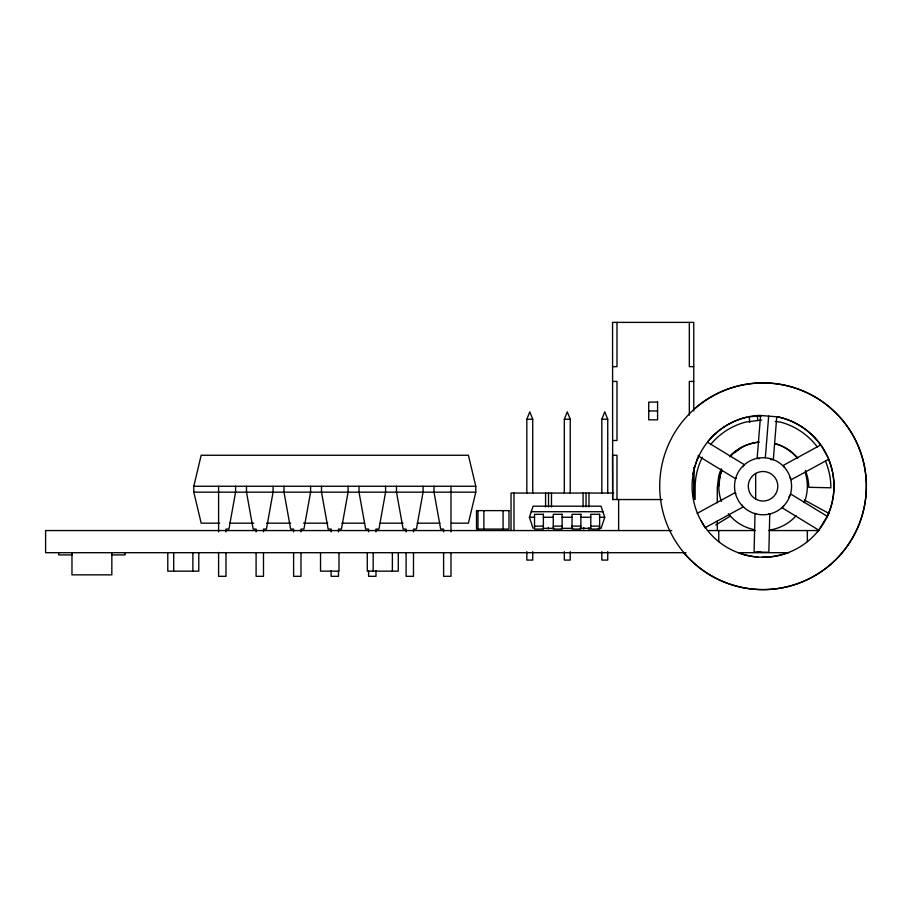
<?xml version="1.0" encoding="UTF-8"?>
<svg xmlns="http://www.w3.org/2000/svg" width="912" height="912" viewBox="0 0 912 912"><rect width="100%" height="100%" fill="white"/><g stroke="black" fill="none" stroke-linecap="round" stroke-linejoin="round"><path stroke-width="1.37" d="M760.574 415.484L757.131 458.428L759.502 458.611M765.339 457.687L768.668 416.134M776.762 416.784L773.319 459.716L770.948 459.534M718.759 486.256L720.275 474.799L721.745 471.242M219.655 523.169L201.176 523.169L193.8 492.161L193.8 486.256L201.176 455.259L468.403 455.259L475.79 486.256L475.79 492.161L468.403 523.169L451.349 523.169M533.075 528.333L529.427 517.264L533.075 506.194L601.065 506.194L604.724 517.264L601.065 528.333L598.238 528.333M526.828 493.05L526.828 419.235L529.781 411.848L532.733 419.235L532.733 493.05M564.323 493.05L564.323 419.235L567.275 411.848L570.228 419.235L570.228 493.05M601.829 493.05L601.829 419.235L604.781 411.848L607.734 419.235L607.734 493.05M697.235 458.93L697.623 458.212M826.922 516.99L827.731 515.497M828.358 514.357L828.746 513.638M735.824 478.526L736.258 477.831M743.029 466.727L744.295 464.653L707.849 442.423M783.682 505.704L782.325 507.916L818.748 530.146M788.8 497.302L790.784 494.065L827.207 516.295L820.105 527.934M818.942 529.838L819.398 529.085M734.787 452.591L740.909 447.906M715.772 524.97L730.341 516.078M819.854 445.432L783.419 465.314L784.571 467.423M697.144 513.376L735.175 492.628L735.71 493.597L735.311 492.879M828.917 459.158L791.263 479.701L790.111 477.592M704.999 527.763L743.029 507.015L741.878 504.917M761.645 420.033L745.549 422.096A67.853 67.853 0 0 0 710.516 444.657M749.447 416.773L761.406 415.815M757.188 552.296L760.882 552.216M612.556 366.67L616.991 366.67L616.991 322.381M693.758 366.67L689.335 366.67L689.335 322.381M612.556 381.433L616.991 381.433L616.991 440.496L612.556 440.496M693.758 381.433L689.335 381.433L689.335 415.188M648.728 410.97L657.586 410.97M526.828 419.235L532.733 419.235M564.323 419.235L570.228 419.235M601.829 419.235L607.734 419.235M193.8 486.256L475.79 486.256M193.8 492.161L475.79 492.161M613.708 493.05L511.028 493.05L511.028 530.556M616.991 499.548L616.991 455.259L612.556 455.259L612.67 499.548L662.192 499.548M531.251 511.723L602.9 511.723M529.427 517.264L534.523 517.264M543.381 517.264L553.265 517.264M562.123 517.264L572.018 517.264M580.876 517.264L590.771 517.264M599.629 517.264L604.724 517.264M229.607 523.169L253.775 523.169M266.566 523.169L290.734 523.169M303.525 523.169L327.682 523.169M341.897 523.169L364.64 523.169M380.281 523.169L403.024 523.169M417.24 523.169L439.983 523.169M534.523 526.121L543.381 526.121M553.265 526.121L562.123 526.121M572.018 526.121L580.876 526.121M590.771 526.121L599.629 526.121M542.993 528.333L554.325 528.333M561.404 528.333L572.736 528.333M579.827 528.333L591.158 528.333M671.745 530.556L45.6 530.556L45.6 552.695L685.995 552.695M708.784 530.556L755.318 530.556M768.588 530.556L818.395 530.556M738.446 552.695L789.062 552.695M71.968 554.918L58.687 554.918L58.687 552.695M111.834 554.918L125.126 554.918L125.126 552.695M756.002 513.581L755.011 513.559L754.076 551.931L768.839 552.284L769.762 513.923L768.782 513.901M775.234 421.458L780.672 422.165A67.853 67.853 0 0 1 817.323 447.005M804.338 500.004L828.883 513.388M698.022 455.795L735.676 478.777M821.598 445.74L828.392 458.2M701.066 520.57L704.862 527.524M757.359 416.146L757.69 420.295M749.265 416.795L749.71 422.336M807.348 530.556L807.348 541.625M755.672 473.476L755.672 499.046A14.763 14.763 0 0 0 777.811 486.256A14.763 14.763 0 0 0 755.672 473.476A14.763 14.763 0 0 0 755.672 499.046M718.759 530.556L718.759 541.625M717.288 502.82L717.288 487.555L718.656 476.303A45.782 45.782 0 0 1 721.324 468.768M717.288 520.843L717.288 530.556M695.138 499.548L695.138 487.555A67.853 67.853 0 0 1 702.354 457.231M693.758 410.97L693.758 322.381L612.556 322.381L612.67 499.548M618.632 499.548L618.632 530.556M607.734 551.646L607.734 560.082L601.829 560.082L601.829 551.646M588.981 493.05L588.981 506.947M588.981 527.774L588.981 530.556M586.028 493.05L586.028 506.947M583.748 527.603L583.748 529.063M583.076 493.05L583.076 506.947M570.228 551.646L570.228 560.082L564.323 560.082L564.323 551.646M551.475 493.05L551.475 506.947M548.522 493.05L548.522 506.947M548.317 527.603L548.317 529.063M545.57 493.05L545.57 506.947M532.733 551.646L532.733 560.082L526.828 560.082L526.828 551.646M513.98 493.05L513.98 530.556M503.082 510.617L503.082 529.074M483.896 510.617L483.896 529.074M477.991 510.617L477.991 529.074M450.984 486.256L450.984 531.856M450.984 552.695L450.984 576.316L443.608 576.316L443.608 552.695M443.608 531.856L443.608 529.074L440.656 529.074L434.009 492.161L434.009 486.256M423.077 486.256L423.077 492.161L416.442 529.074L413.489 529.074L413.489 531.856M413.489 552.695L413.489 576.316L406.102 576.316L406.102 552.695M406.102 531.856L406.102 529.074L403.15 529.074L396.503 492.161L396.503 486.256M398.282 552.695L398.282 571.151L367.274 571.151L367.274 552.695M392.377 552.695L392.377 571.151M385.582 486.256L385.582 492.161L378.936 529.074L375.983 529.074L375.983 531.856M375.983 570.764L375.983 576.316L368.608 576.316L368.608 570.764M373.179 552.695L373.179 571.151M368.608 531.856L368.608 529.074L365.655 529.074L359.009 492.161L359.009 486.256M348.076 486.256L348.076 492.161L341.441 529.074L338.489 529.074L338.489 531.856M338.99 552.695L338.99 571.151L320.534 571.151L320.534 552.695M338.489 570.764L338.489 576.316L331.102 576.316L331.102 570.764M331.102 531.856L331.102 529.074L328.149 529.074L321.503 492.161L321.503 486.256M310.582 486.256L310.582 492.161L303.935 529.074L300.983 529.074L300.983 531.856M300.983 552.695L300.983 576.316L293.607 576.316L293.607 552.695M293.607 531.856L293.607 529.074L290.643 529.074L284.008 492.161L284.008 486.256M273.076 486.256L273.076 492.161L266.441 529.074L263.488 529.074L263.488 531.856M263.488 552.695L263.488 576.316L256.101 576.316L256.101 552.695M256.101 531.856L256.101 529.074L253.148 529.074L246.502 492.161L246.502 486.256M235.581 486.256L235.581 492.161L228.935 529.074L225.982 529.074L225.982 531.856M225.982 552.695L225.982 576.316L218.595 576.316L218.595 552.398M218.595 486.256L218.595 531.856M198.782 552.695L198.782 571.151L167.785 571.151L167.785 552.695M192.877 552.695L192.877 571.151M173.69 552.695L173.69 571.151M111.834 552.695L111.834 574.845L71.968 574.845L71.968 552.695M805.102 472.336A44.289 44.289 0 0 1 804.213 502.615M796.13 515.713A44.289 44.289 0 0 1 769.477 530.089M754.087 529.633A44.289 44.289 0 0 1 728.312 513.73M721.426 501.395A44.289 44.289 0 0 1 721.894 469.908M729.976 456.809A44.289 44.289 0 0 1 759.206 442.138M796.974 457.778A44.289 44.289 0 0 0 774.516 443.483A45.782 45.782 0 0 1 797.772 457.972M832.645 472.815A70.965 70.965 0 0 1 826.751 517.378M819.25 529.496A70.965 70.965 0 0 1 817.448 531.73M787.421 552.889A70.965 70.965 0 0 1 762.193 557.232M757.94 557.05A70.965 70.965 0 0 1 741.137 553.789M693.052 474.137A70.965 70.965 0 0 1 695.035 465.781M695.457 464.436A70.965 70.965 0 0 1 699.196 455.156M707.575 441.921A70.965 70.965 0 0 1 746.746 417.194M776.511 416.613A70.965 70.965 0 0 1 784.81 418.756M786.155 419.201A70.965 70.965 0 0 1 820.982 445.409M828.541 459.146A70.965 70.965 0 0 1 832.36 471.424M694.009 409.294A103.352 103.352 0 0 1 840.579 418.015A103.352 103.352 0 0 1 830.501 564.505A103.352 103.352 0 0 1 684.125 553.082M730.318 455.669A45.782 45.782 0 0 1 758.579 442.172M805.376 470.444A45.782 45.782 0 0 1 808.773 487.304L830.855 487.795A67.853 67.853 0 0 0 825.474 461.187M693.736 467.708L693.69 499.548L693.69 467.708M657.586 402.101L648.728 402.101L648.728 419.828L657.586 419.828L657.586 402.101M508.987 510.617L476.509 510.617L476.509 529.074L508.987 529.074L508.987 510.617M543.381 514.311L534.523 514.311L534.523 529.074L543.381 529.074L543.381 514.311M562.123 514.311L553.265 514.311L553.265 529.074L562.123 529.074L562.123 514.311M580.876 514.311L572.018 514.311L572.018 529.074L580.876 529.074L580.876 514.311M599.629 514.311L590.771 514.311L590.771 529.074L599.629 529.074L599.629 514.311M777.902 416.875L759.434 415.393A70.965 70.965 0 0 0 700.359 519.487A70.965 70.965 0 0 0 819.671 529.04A70.965 70.965 0 0 0 777.902 416.875M743.941 507.425A28.523 28.523 0 0 0 790.943 492.229A28.523 28.523 0 0 0 754.27 459.124A28.523 28.523 0 0 0 743.941 507.425M711.383 575.757A103.352 103.352 0 0 0 866.4 486.256A103.352 103.352 0 0 0 711.383 396.754A103.352 103.352 0 0 0 711.383 575.757"/></g></svg>
